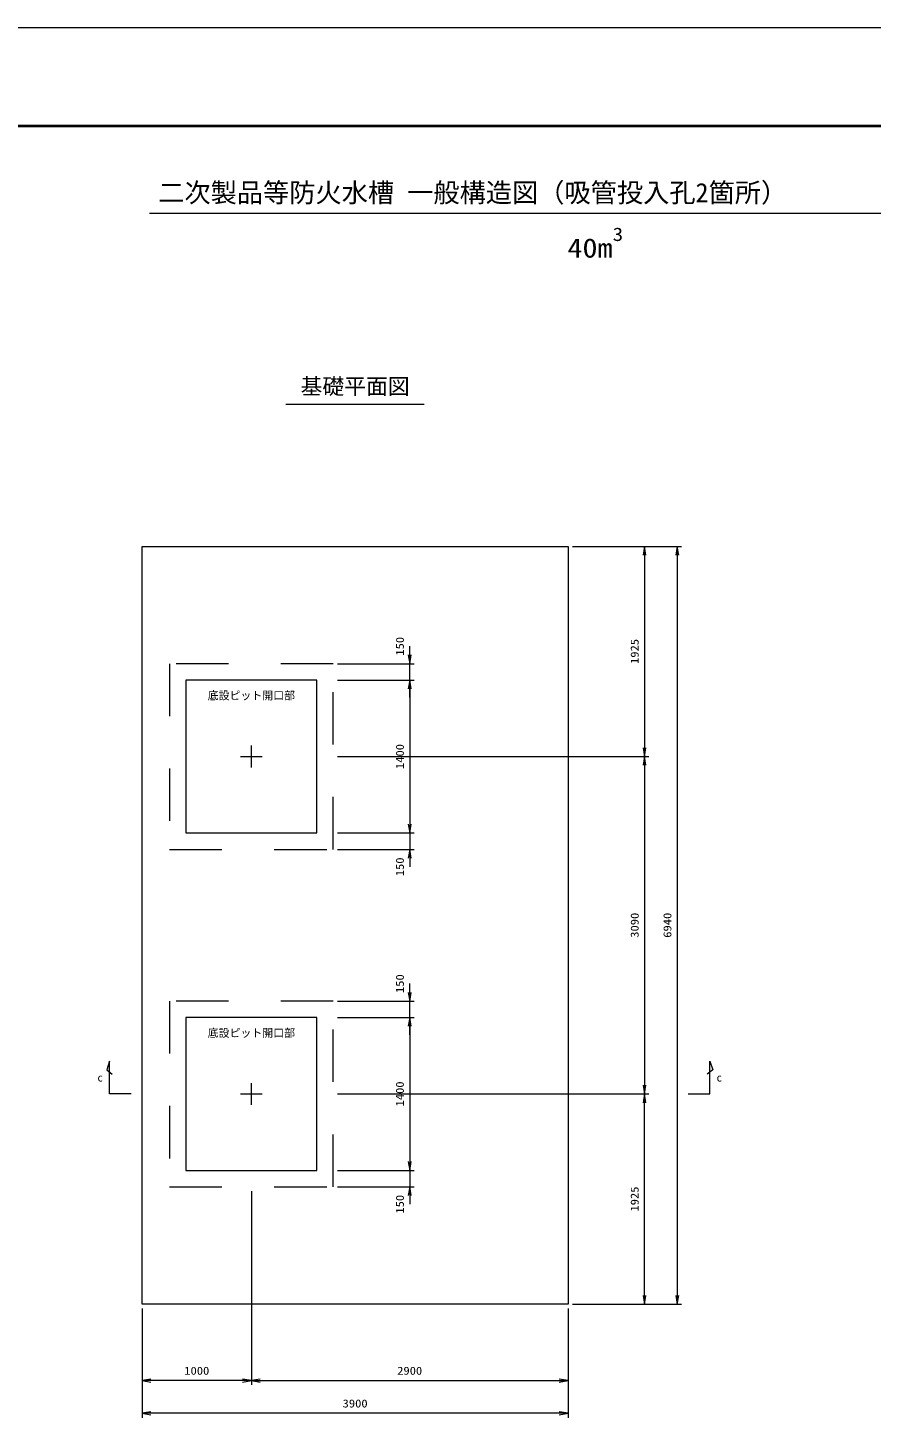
# Model space of a CAD drawing. Units: millimetres at full size. Extents: x -75200 to -41600, y 0 to 23760.
# Drawn here: x -63596 to -55875, y 10956 to 23760 of the extents above; entities that cross this region are included whole.
import ezdxf
from ezdxf.enums import TextEntityAlignment as Align

# ---------------------------------------------------------------- set-up
doc = ezdxf.new("R2010")
doc.units = ezdxf.units.MM
doc.header["$LTSCALE"] = 80.0044
doc.linetypes.add('CHAIN', pattern=[18.5, 12, -1.5, 3.5, -1.5])
doc.linetypes.add('DASHED_SPACED', pattern=[12, 6, -6])
for name, color, linetype, lineweight in [('0_2', 4, 'Continuous', 13), ('Defpoints_5', 4, 'Continuous', 13), ('図枠', 1, 'Continuous', 40), ('寸法', 6, 'Continuous', 13), ('文字', 2, 'Continuous', 13)]:
    doc.layers.add(name, color=color, linetype=linetype, lineweight=lineweight)
doc.styles.add('ＭＳ ゴシック', font='')
doc.styles.get('ＭＳ ゴシック').set_extended_font_data('MS Gothic')

# ---------------------------------------------------------------- blocks, each defined once
blk = doc.blocks.new('open_arrow')
at = {"color": 0, "linetype": 'Continuous', "lineweight": -2}
blk.add_lwpolyline([(7.5, 1.25), (0, 0), (7.5, -1.25)], dxfattribs=at)

msp = doc.modelspace()

# ---------------------------------------------------------------- linework, layer by layer
at = {"layer": '0_2', "color": 2, "linetype": 'CHAIN'}
for p, q in [((-61550, 16987.5), (-61550, 17187.5)), ((-61650, 17087.5), (-61450, 17087.5)), ((-61550, 13897.5), (-61550, 14097.5)), ((-61650, 13997.5), (-61450, 13997.5))]:
    msp.add_line(p, q, dxfattribs=at)
at = {"layer": '0_2', "color": 7}
for points in [[(-62550, 19012.5), (-58650, 19012.5), (-58650, 12072.5), (-62550, 12072.5)], [(-62150, 16387.5), (-60950, 16387.5), (-60950, 17787.5), (-62150, 17787.5)], [(-62150, 13297.5), (-60950, 13297.5), (-60950, 14697.5), (-62150, 14697.5)]]:
    msp.add_lwpolyline(points, close=True, dxfattribs=at)
at = {"layer": '0_2', "color": 7, "linetype": 'DASHED_SPACED'}
for points in [[(-62300, 16237.5), (-60800, 16237.5), (-60800, 17937.5), (-62300, 17937.5)], [(-62300, 13147.5), (-60800, 13147.5), (-60800, 14847.5), (-62300, 14847.5)]]:
    msp.add_lwpolyline(points, close=True, dxfattribs=at)
at = {"layer": 'Defpoints_5'}
msp.add_lwpolyline([(-75200, 0), (-41600, 0), (-41600, 23760), (-75200, 23760)], close=True, dxfattribs=at)
at = {"layer": '図枠'}
msp.add_lwpolyline([(-74300, 900), (-42500, 900), (-42500, 22860), (-74300, 22860)], close=True, dxfattribs=at)
at = {"layer": '寸法'}
for p, q in [((-58610, 19012.5), (-57910, 19012.5)), ((-58610, 19012.5), (-57610, 19012.5)), ((-57950, 19012.5), (-57950, 17087.5)), ((-57650, 19012.5), (-57650, 12072.5)), ((-60100, 17627.5), (-60100, 18097.5)), ((-60760, 17937.5), (-60060, 17937.5)), ((-60760, 17787.5), (-60060, 17787.5)), ((-60760, 17787.5), (-60060, 17787.5)), ((-60100, 17787.5), (-60100, 16387.5)), ((-60760, 17087.5), (-57910, 17087.5)), ((-60760, 17087.5), (-57910, 17087.5)), ((-57950, 17087.5), (-57950, 13997.5)), ((-60100, 16547.5), (-60100, 16077.5)), ((-60760, 16387.5), (-60060, 16387.5)), ((-60760, 16387.5), (-60060, 16387.5)), ((-60760, 16237.5), (-60060, 16237.5)), ((-60100, 14537.5), (-60100, 15007.5)), ((-60760, 14847.5), (-60060, 14847.5)), ((-60760, 14697.5), (-60060, 14697.5)), ((-60760, 14697.5), (-60060, 14697.5)), ((-60100, 14697.5), (-60100, 13297.5)), ((-60760, 13997.5), (-57910, 13997.5)), ((-60760, 13997.5), (-57910, 13997.5)), ((-57950, 12072.5), (-57950, 13997.5)), ((-60100, 13457.5), (-60100, 12987.5)), ((-60760, 13297.5), (-60060, 13297.5)), ((-60760, 13297.5), (-60060, 13297.5)), ((-61550, 13107.5), (-61550, 11332.5)), ((-61550, 13107.5), (-61550, 11332.5)), ((-60760, 13147.5), (-60060, 13147.5)), ((-58610, 12072.5), (-57910, 12072.5)), ((-58610, 12072.5), (-57610, 12072.5)), ((-62550, 12032.5), (-62550, 11332.5)), ((-62550, 12032.5), (-62550, 11032.5)), ((-58650, 12032.5), (-58650, 11332.5)), ((-58650, 12032.5), (-58650, 11032.5)), ((-61550, 11372.5), (-62550, 11372.5)), ((-61550, 11372.5), (-58650, 11372.5)), ((-58650, 11072.5), (-62550, 11072.5))]:
    msp.add_line(p, q, dxfattribs=at)
for points in [[(-62650, 13997.5), (-62850, 13997.5), (-62850, 14297.5), (-62875, 14217.5), (-62825, 14177.5)], [(-57550, 13997.5), (-57350, 13997.5), (-57350, 14297.5), (-57325, 14217.5), (-57375, 14177.5)]]:
    msp.add_lwpolyline(points, dxfattribs=at)
at = {"layer": '文字'}
for p, q in [((-54316.67, 22060), (-62483.33, 22060)), ((-59966.67, 20312), (-61233.33, 20312))]:
    msp.add_line(p, q, dxfattribs=at)

# ---------------------------------------------------------------- block references
at = {"layer": '寸法', "xscale": 10.7, "yscale": 10.7}
for p, rotation in [((-57950, 19012.5), 270), ((-57650, 19012.5), 270), ((-60100, 17937.5), 90), ((-60100, 17787.5), 270), ((-60100, 17787.5), 270), ((-57950, 17087.5), 90), ((-57950, 17087.5), 270), ((-60100, 16387.5), 90), ((-60100, 16387.5), 90), ((-60100, 16237.5), 270), ((-60100, 14847.5), 90), ((-60100, 14697.5), 270), ((-60100, 14697.5), 270), ((-57950, 13997.5), 90), ((-57950, 13997.5), 270), ((-60100, 13297.5), 90), ((-60100, 13297.5), 90), ((-60100, 13147.5), 270), ((-57950, 12072.5), 90), ((-57650, 12072.5), 90), ((-61550, 11372.5), 180), ((-58650, 11372.5), 180), ((-58650, 11072.5), 180)]:
    msp.add_blockref('open_arrow', p, dxfattribs=dict(at, rotation=rotation))
for p in [(-62550, 11372.5), (-61550, 11372.5), (-62550, 11072.5)]:
    msp.add_blockref('open_arrow', p, dxfattribs=at)

# ---------------------------------------------------------------- texts
at = {"layer": '寸法', "style": 'ＭＳ ゴシック', "width": 1.15}
for s, p in [('150', (-60190, 18097.5)), ('1925', (-58040, 18050)), ('1400', (-60190, 17087.5)), ('150', (-60190, 16077.5)), ('3090', (-58040, 15542.5)), ('6940', (-57740, 15542.5)), ('150', (-60190, 15007.5)), ('1400', (-60190, 13997.5)), ('150', (-60190, 12987.5)), ('1925', (-58040, 13035))]:
    msp.add_text(s, height=73.31, rotation=90, dxfattribs=at).set_placement(p, align=Align.MIDDLE_CENTER)
at = {"layer": '寸法', "color": 3, "style": 'ＭＳ ゴシック'}
msp.add_text('c', height=73.31, dxfattribs=at).set_placement((-62910, 14147.5), align=Align.MIDDLE_RIGHT)
msp.add_text('c', height=73.31, dxfattribs=at).set_placement((-57290, 14147.5), align=Align.MIDDLE_LEFT)
at = {"layer": '寸法', "style": 'ＭＳ ゴシック', "width": 1.15}
for s, p in [('1000', (-62050, 11462.5)), ('2900', (-60100, 11462.5)), ('3900', (-60600, 11162.5))]:
    msp.add_text(s, height=73.31, dxfattribs=at).set_placement(p, align=Align.MIDDLE_CENTER)
at = {"layer": '文字', "style": 'ＭＳ ゴシック'}
msp.add_text('二次製品等防火水槽 一般構造図（吸管投入孔2箇所）', height=176, dxfattribs=at).set_placement((-62403.33, 22340), align=Align.TOP_LEFT)
at = {"layer": '文字', "style": 'ＭＳ ゴシック', "width": 1.15}
for s, height, p in [('3', 123.2, (-58241.3, 21772)), ('40m', 176, (-58655.3, 21604))]:
    msp.add_text(s, height=height, dxfattribs=at).set_placement(p, align=Align.BOTTOM_LEFT)
at = {"layer": '文字', "style": 'ＭＳ ゴシック'}
msp.add_text('基礎平面図', height=146.6, dxfattribs=at).set_placement((-60600, 20552), align=Align.TOP_CENTER)
for p in [(-61550, 17587.5), (-61550, 14497.5)]:
    msp.add_text('底設ピット開口部', height=73.31, dxfattribs=at).set_placement(p, align=Align.BOTTOM_CENTER)

doc.saveas('drawing.dxf')
